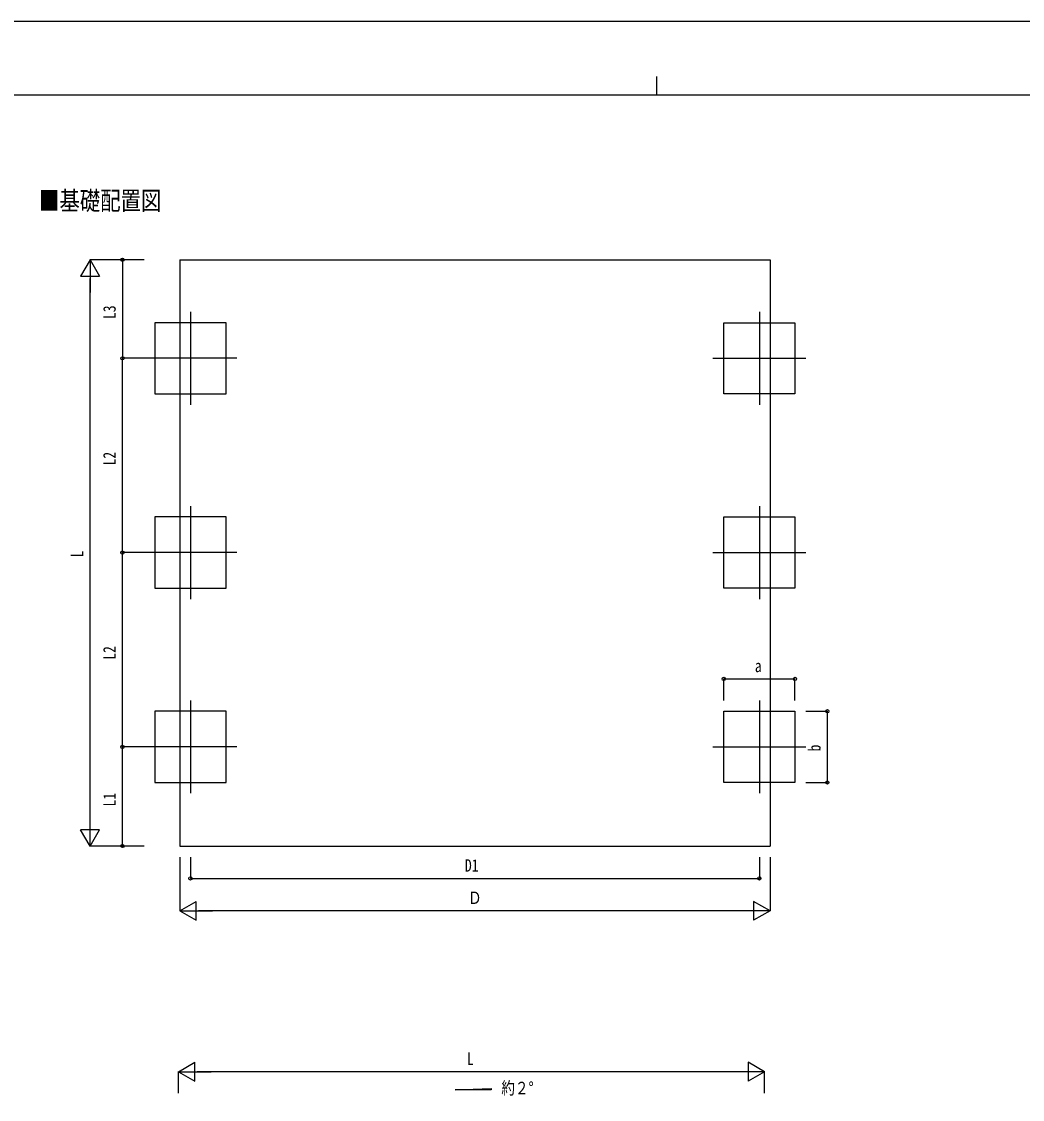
# Model space of a CAD drawing. Units: millimetres, scale not verified. Extents: x -14718 to 14718, y -10395 to 10395.
# Drawn here: x -5901 to 3375, y 409 to 10395 of the extents above; entities that cross this region are included whole.
import ezdxf
from ezdxf.enums import TextEntityAlignment as Align

# ---------------------------------------------------------------- set-up
doc = ezdxf.new("R2010")
doc.units = ezdxf.units.MM
doc.header["$LTSCALE"] = 40
for name, color, linetype in [('0-2_USER1', 3, 'Continuous'), ('0-4_YKK_12', 2, 'Continuous'), ('0-6_YKK_A1', 4, 'Continuous'), ('0-7_YKK_D', 6, 'Continuous'), ('0-8_YKK_ZWAK', 7, 'Continuous')]:
    doc.layers.add(name, color=color, linetype=linetype)
doc.styles.add('ＭＳ ゴシック', font='')
doc.styles.get('ＭＳ ゴシック').set_extended_font_data('MS Gothic')

msp = doc.modelspace()

# ---------------------------------------------------------------- linework, layer by layer
at = {"layer": '0-4_YKK_12'}
for p, q in [((-4335.93, 7705.32), (-4335.93, 6845.32)), ((937.07, 7705.32), (937.07, 6845.32)), ((-3905.93, 7275.32), (-4765.93, 7275.32)), ((507.07, 7275.32), (1367.07, 7275.32)), ((-4335.93, 5905.32), (-4335.93, 5045.32)), ((937.07, 5905.32), (937.07, 5045.32)), ((-3905.93, 5475.32), (-4765.93, 5475.32)), ((507.07, 5475.32), (1367.07, 5475.32)), ((-4335.93, 4105.32), (-4335.93, 3245.32)), ((937.07, 4105.32), (937.07, 3245.32)), ((-3905.93, 3675.32), (-4765.93, 3675.32)), ((507.07, 3675.32), (1367.07, 3675.32))]:
    msp.add_line(p, q, dxfattribs=at)
at = {"layer": '0-6_YKK_A1'}
for p, q in [((-4434.43, 8188.5), (-4434.43, 2756.72)), ((-4434.43, 2756.72), (1035.57, 2756.72)), ((-1883.75, 498.69), (-1547.75, 511.1)), ((-1547.75, 511.1), (-1547.75, 498.69)), ((-1547.75, 498.69), (-1883.75, 498.69))]:
    msp.add_line(p, q, dxfattribs=at)
msp.add_lwpolyline([(-4434.43, 8188.5), (1035.57, 8188.5), (1035.57, 2756.72)], dxfattribs=at)
for points in [[(-4005.93, 6945.32), (-4005.93, 7605.32), (-4665.93, 7605.32), (-4665.93, 6945.32)], [(607.07, 6945.32), (607.07, 7605.32), (1267.07, 7605.32), (1267.07, 6945.32)], [(-4005.93, 5145.32), (-4005.93, 5805.32), (-4665.93, 5805.32), (-4665.93, 5145.32)], [(607.07, 5145.32), (607.07, 5805.32), (1267.07, 5805.32), (1267.07, 5145.32)], [(-4005.93, 3345.32), (-4005.93, 4005.32), (-4665.93, 4005.32), (-4665.93, 3345.32)], [(607.07, 3345.32), (607.07, 4005.32), (1267.07, 4005.32), (1267.07, 3345.32)]]:
    msp.add_lwpolyline(points, close=True, dxfattribs=at)
at = {"layer": '0-7_YKK_D'}
for p, q in [((-5265.93, 8188.5), (-5353.43, 8036.95)), ((-4765.93, 8188.5), (-5266.93, 8188.5)), ((-5265.93, 8188.5), (-5178.43, 8036.95)), ((-5265.93, 8188.5), (-5265.93, 7885.39)), ((-4765.93, 8188.5), (-4966.93, 8188.5)), ((-4965.93, 8188.5), (-4965.93, 7275.32)), ((-5353.43, 8036.95), (-5178.43, 8036.95)), ((-5265.93, 2931.72), (-5265.93, 8013.5)), ((-4765.93, 7275.32), (-4966.93, 7275.32)), ((-4766.93, 7275.32), (-4966.93, 7275.32)), ((-4965.93, 5475.32), (-4965.93, 7275.32)), ((-4765.93, 5475.32), (-4966.93, 5475.32)), ((-4765.93, 5475.32), (-4966.93, 5475.32)), ((-4965.93, 3675.32), (-4965.93, 5475.32)), ((607.07, 4105.32), (607.07, 4306.32)), ((607.07, 4305.32), (1267.07, 4305.32)), ((1267.07, 4105.32), (1267.07, 4306.32)), ((1367.07, 4005.32), (1568.07, 4005.32)), ((1567.07, 3345.32), (1567.07, 4005.32)), ((-4765.93, 3675.32), (-4966.93, 3675.32)), ((-4765.93, 3675.32), (-4966.93, 3675.32)), ((-4965.93, 2756.72), (-4965.93, 3675.32)), ((1367.07, 3345.32), (1568.07, 3345.32)), ((-5265.93, 2756.72), (-5265.93, 3059.82)), ((-5265.93, 2756.72), (-5353.43, 2908.27)), ((-5178.43, 2908.27), (-5353.43, 2908.27)), ((-5265.93, 2756.72), (-5178.43, 2908.27)), ((-4765.93, 2756.72), (-5266.93, 2756.72)), ((-4765.93, 2756.72), (-4966.93, 2756.72)), ((-4434.43, 2653.25), (-4434.43, 2155.72)), ((-4335.93, 2653.25), (-4335.93, 2455.72)), ((937.07, 2653.25), (937.07, 2455.72)), ((1035.57, 2653.25), (1035.57, 2155.72)), ((-4335.93, 2456.72), (937.07, 2456.72)), ((-4434.43, 2156.72), (-4282.88, 2244.22)), ((-4282.88, 2069.22), (-4282.88, 2244.22)), ((1035.57, 2156.72), (884.01, 2244.22)), ((884.01, 2244.22), (884.01, 2069.22)), ((-4434.43, 2156.72), (-4282.88, 2069.22)), ((-4434.43, 2156.72), (-4131.32, 2156.72)), ((860.57, 2156.72), (-4259.43, 2156.72)), ((1035.57, 2156.72), (732.46, 2156.72)), ((1035.57, 2156.72), (884.01, 2069.22)), ((-4447.03, 665.95), (-4295.48, 753.45)), ((-4295.48, 578.45), (-4295.48, 753.45)), ((984.75, 665.95), (833.19, 753.45)), ((833.19, 753.45), (833.19, 578.45)), ((-4447.03, 465.95), (-4447.03, 666.95)), ((-4447.03, 665.95), (-4295.48, 578.45)), ((-4447.03, 665.95), (-4143.93, 665.95)), ((809.75, 665.95), (-4272.03, 665.95)), ((984.75, 665.95), (681.64, 665.95)), ((984.75, 665.95), (833.19, 578.45)), ((984.75, 465.95), (984.75, 666.95))]:
    msp.add_line(p, q, dxfattribs=at)
for centre in [(-4965.93, 8188.5), (-4965.93, 7275.32), (-4965.93, 7275.32), (-4965.93, 5475.32), (-4965.93, 5475.32), (607.07, 4305.32), (1267.07, 4305.32), (1567.07, 4005.32), (-4965.93, 3675.32), (-4965.93, 3675.32), (1567.07, 3345.32), (-4965.93, 2756.72), (-4335.93, 2456.72), (937.07, 2456.72)]:
    msp.add_circle(centre, 14.88, dxfattribs=at)
at = {"layer": '0-8_YKK_ZWAK'}
for p, q in [((-17.43, 9887.5), (-17.43, 9712.5)), ((13632.57, 9712.5), (-13667.43, 9712.5))]:
    msp.add_line(p, q, dxfattribs=at)
msp.add_lwpolyline([(-14717.5, -10395), (14717.5, -10395), (14717.5, 10395), (-14717.5, 10395)], close=True, dxfattribs=at)

# ---------------------------------------------------------------- texts
at = {"layer": '0-2_USER1', "style": 'ＭＳ ゴシック', "width": 0.8}
msp.add_text('■基礎配置図', height=173.2, dxfattribs=at).set_placement((-5738.77, 8596.86), align=Align.BOTTOM_LEFT)
at = {"layer": '0-6_YKK_A1', "style": 'ＭＳ ゴシック', "width": 0.8}
msp.add_text('約２°', height=115.5, dxfattribs=at).set_placement((-1453.91, 422.35), align=Align.BOTTOM_LEFT)
at = {"layer": '0-7_YKK_D', "style": 'ＭＳ ゴシック', "width": 0.8}
for s, p in [('L3', (-4993.93, 7639.51)), ('L2', (-4993.93, 6282.92)), ('L', (-5293.93, 5430.61)), ('L2', (-4993.93, 4482.92)), ('b', (1539.07, 3633.32)), ('L1', (-4993.93, 3123.62))]:
    msp.add_text(s, height=115.5, rotation=90, dxfattribs=at).set_placement(p, align=Align.BOTTOM_LEFT)
for s, p in [('a', (895.07, 4333.32)), ('D1', (-1791.83, 2484.72)), ('Ｄ', (-1762.43, 2184.72)), ('L', (-1773.14, 693.95))]:
    msp.add_text(s, height=115.5, dxfattribs=at).set_placement(p, align=Align.BOTTOM_LEFT)

doc.saveas('drawing.dxf')
